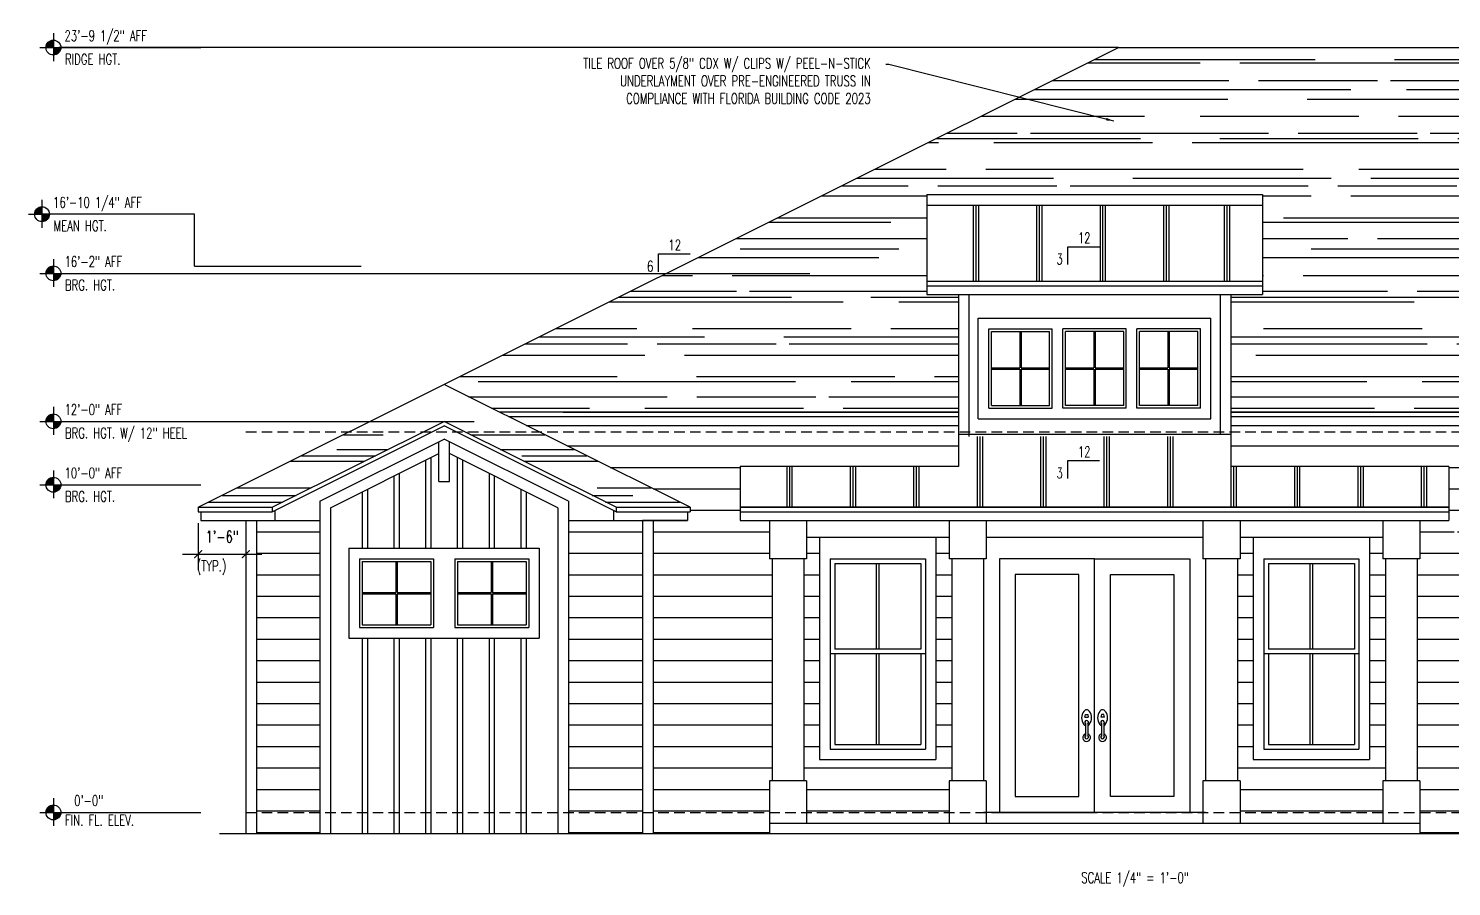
# Model space of a CAD drawing. Header units: inches. Extents: x -25328 to 8149, y -5530 to 4336.
# Drawn here: x -4663 to -4124, y -1608 to -1284 of the extents above; entities that cross this region are included whole.
import ezdxf

# ---------------------------------------------------------------- set-up
doc = ezdxf.new("R2010")
doc.units = ezdxf.units.IN
doc.header["$LTSCALE"] = 16
doc.header["$MEASUREMENT"] = 0
doc.linetypes.add('HIDDEN', pattern=[0.375, 0.25, -0.125])
doc.layers.get('0').update_dxf_attribs({"linetype": 'CONTINUOUS'})
doc.layers.get('DEFPOINTS').update_dxf_attribs({"linetype": 'CONTINUOUS'})
for name, color, linetype in [('CONC', 3, 'CONTINUOUS'), ('DIM', 5, 'CONTINUOUS'), ('DIMS', 5, 'CONTINUOUS'), ('ROOF', 1, 'CONTINUOUS'), ('TEXT', 11, 'CONTINUOUS'), ('wall-external', 6, 'CONTINUOUS'), ('WALLS EXT', 6, 'CONTINUOUS'), ('WALLS INT', 6, 'CONTINUOUS'), ('WINDOWS', 1, 'CONTINUOUS')]:
    doc.layers.add(name, color=color, linetype=linetype)
doc.styles.add('PAYTAS RM', font='romans.shx', dxfattribs={"width": 0.7, "height": 4.5})
doc.styles.add('PAYTS NOTES', font='romans.shx', dxfattribs={"width": 0.7, "height": 4.5})
doc.dimstyles.new('DIM- PAYTAS', dxfattribs={"dimscale": 48, "dimtxt": 0.1, "dimasz": 0.0625, "dimexe": 0.125, "dimexo": 0.125, "dimgap": 0.125, "dimtad": 1, "dimdec": 1, "dimzin": 3, "dimdsep": 46, "dimlunit": 4, "dimtxsty": 'PAYTAS RM', "dimblk": 'ARCHTICK', "dimcen": 0.09, "dimdle": 0.125, "dimclrd": 5, "dimclre": 5, "dimclrt": 11, "dimadec": 0, "dimazin": 0, "dimtfac": 1, "dimtdec": 1, "dimtofl": 0, "dimtmove": 2, "dimatfit": 3, "dimfxl": 0, "dimfrac": 2, "dimtolj": 1, "dimtzin": 3, "dimarcsym": 0})
pattern_1 = [(0, (0, -1490.438), (33, 15), [225, -30, 75, -15]), (0, (19.95, -1482.938), (-15, 19.95), [45, -4.95, 90, -11.25]), (0, (7.5, -1477.688), (78, 10.05), [120, -21, 60, -15])]
pattern_2 = [(0, (0, -1490.438), (0, 8.125), [])]

# ---------------------------------------------------------------- blocks, each defined once
blk = doc.blocks.new('ELEVBUB')
for p, q in [((0, 0.151), (0, -0.142)), ((-0.142, 0), (0.078, 0))]:
    blk.add_line(p, q)
at = {"const_width": 0.0781}
for points in [[(0, 0.039, 0.414214), (-0.039, 0, 1)], [(0, -0.039, 0.414213), (0.039, 0, 1)]]:
    blk.add_lwpolyline(points, format="xyb", dxfattribs=at)
blk.add_circle((0, 0), 0.0781)
blk = doc.blocks.new('_ArchTick')
at = {"color": 0, "linetype": 'ByBlock', "const_width": 0.15}
blk.add_lwpolyline([(-0.5, -0.5), (0.5, 0.5)], dxfattribs=at)
blk = doc.blocks.new('*D548')
at = {"layer": 'DEFPOINTS', "color": 0, "transparency": 16777216}
for p in [(-4598.39, -1464.93), (-4580.39, -1482.68)]:
    blk.add_point(p, dxfattribs=at)
at = {"layer": 'WALLS INT', "color": 5, "lineweight": -2, "transparency": 16777216}
for p, q in [((-4598.39, -1470.93), (-4598.39, -1488.68)), ((-4604.39, -1482.68), (-4574.39, -1482.68)), ((-4580.39, -1481.55), (-4580.39, -1488.68))]:
    blk.add_line(p, q, dxfattribs=at)
at = {"layer": 'WALLS INT', "color": 11, "transparency": 16777216, "insert": (-4589.39, -1476.05), "char_height": 4.5, "attachment_point": 5, "style": 'PAYTAS RM', "bg_fill": 3, "box_fill_scale": 1.25, "bg_fill_color": 256, "bg_fill_true_color": 13158600, "bg_fill_transparency": 0}
blk.add_mtext('\\A1;1\'-6"', dxfattribs=at)
at = {"layer": 'DEFPOINTS', "color": 0, "transparency": 16777216}
blk.add_point((-4580.39, -1475.55), dxfattribs=at)
at = {"layer": 'WALLS INT', "color": 5, "lineweight": -2, "transparency": 16777216, "xscale": 3, "yscale": 3, "zscale": 3, "rotation": 180}
blk.add_blockref('_ArchTick', (-4598.39, -1482.68), dxfattribs=at)
at = {"layer": 'WALLS INT', "color": 5, "lineweight": -2, "transparency": 16777216, "xscale": 3, "yscale": 3, "zscale": 3}
blk.add_blockref('_ArchTick', (-4580.39, -1482.68), dxfattribs=at)

msp = doc.modelspace()

# ---------------------------------------------------------------- hatches: boundary and pattern name
at = {"layer": 'WALLS INT'}
h = msp.add_hatch(dxfattribs=at)
h.set_pattern_fill('AR-RROOF', color=8, scale=15)
h.set_pattern_definition(pattern_1)
h.paths.add_polyline_path([(-4082.39364874, -1290.92859557), (-4250.39364874, -1290.92859557), (-4505.39364874, -1418.42859557), (-4484.39364874, -1428.92859557), (-4310.89364874, -1428.92859557), (-4310.89364874, -1384.40073153), (-4322.89364874, -1384.40073153), (-4322.89364874, -1346.56510342), (-4195.89364874, -1346.56510342), (-4195.89364874, -1384.40073153), (-4207.89364874, -1384.40073153), (-4207.89364874, -1428.92859557), (-4090.39364874, -1428.92859557), (-3948.39364874, -1357.92859557)])
h = msp.add_hatch(dxfattribs=at)
h.set_pattern_fill('AR-RROOF', color=8, scale=15)
h.set_pattern_definition(pattern_1)
h.paths.add_polyline_path([(-4465.42075435, -1452.40073153), (-4437.44937683, -1452.40073153), (-4469.44937683, -1436.40073153), (-4497.42075435, -1436.40073153)])
h.paths.add_polyline_path([(-4513.36654314, -1436.40073153), (-4541.33792065, -1436.40073153), (-4573.33792065, -1452.40073153), (-4545.36654314, -1452.40073153)])
h.paths.add_polyline_path([(-4570.42227123, -1464.92859557), (-4545.36654314, -1452.40073153), (-4573.33792065, -1452.40073153), (-4598.39364874, -1464.92859557)])
h.paths.add_polyline_path([(-4440.36502626, -1464.92859557), (-4414.39364874, -1464.92859557), (-4414.39364874, -1463.92859557), (-4437.44937683, -1452.40073153), (-4465.42075435, -1452.40073153)])
h = msp.add_hatch(dxfattribs=at)
h.set_pattern_fill('LINE', color=8, scale=65)
h.set_pattern_definition(pattern_2)
h.paths.add_polyline_path([(-4310.89364874, -1436.40073153), (-4469.44937683, -1436.40073153), (-4412.39364874, -1464.92859557), (-4412.39364874, -1466.60564656), (-4413.39364874, -1466.60564656), (-4413.39364874, -1469.92859557), (-4426.39364874, -1469.92859557), (-4426.39364874, -1580.40073153), (-4382.39364874, -1580.40073153), (-4382.39364874, -1568.42857849), (-4381.39364874, -1568.42857849), (-4381.39364874, -1538.42857849), (-4381.39364874, -1484.40073153), (-4382.39364874, -1484.40073153), (-4382.39364874, -1469.92859557), (-4393.39364874, -1469.92859557), (-4393.39364874, -1446.17888984), (-4310.89364874, -1446.17888984)])
h.paths.add_polyline_path([(-4314.39364874, -1568.42857849), (-4313.39364874, -1568.42857849), (-4313.39364874, -1538.42857849), (-4313.39364874, -1484.40073153), (-4314.39364874, -1484.40073153), (-4314.39364874, -1476.40073153), (-4319.39364874, -1476.40073153), (-4319.39364874, -1560.40073153), (-4363.39364874, -1560.40073153), (-4363.39364874, -1476.40073153), (-4368.39364874, -1476.40073153), (-4368.39364874, -1484.40073153), (-4369.39364874, -1484.40073153), (-4369.39364874, -1538.42857849), (-4369.39364874, -1568.42857849), (-4368.39364874, -1568.42857849), (-4368.39364874, -1580.40073153), (-4314.39364874, -1580.40073153)], flags=17)
h.paths.add_polyline_path([(-4314.39364874, -1580.40073153), (-4368.39364874, -1580.40073153), (-4368.39364874, -1584.40073153), (-4314.39364874, -1584.40073153)])
h.paths.add_polyline_path([(-4382.39364874, -1580.40073153), (-4426.39364874, -1580.40073153), (-4426.39364874, -1588.40073153), (-4382.39364874, -1588.40073153)])
h.paths.add_polyline_path([(-4072.39364874, -1506.90073153), (-4073.95488063, -1506.90073153), (-4087.39364874, -1484.40073153), (-4087.39364874, -1472.40073153), (-4096.39364874, -1473.90073153), (-4096.39364874, -1580.40073153), (-4072.39364874, -1580.40073153)])
h.paths.add_polyline_path([(-4072.39364874, -1445.92859557), (-4096.39364874, -1445.92859557), (-4096.39364874, -1469.84555651), (-4072.39364874, -1465.84555651)])
h.paths.add_polyline_path([(-4072.39364874, -1580.40073153), (-4096.39364874, -1580.40073153), (-4096.39364874, -1588.40073153), (-4072.39364874, -1588.40073153)])
h = msp.add_hatch(dxfattribs=at)
h.set_pattern_fill('LINE', color=8, scale=65)
h.set_pattern_definition(pattern_2)
h.paths.add_polyline_path([(-4112.39364874, -1439.92859557), (-4112.39364874, -1436.40073153), (-4207.89364874, -1436.40073153), (-4207.89364874, -1446.17888984), (-4125.39364874, -1446.17888984), (-4125.39364874, -1469.92859557), (-4136.39364874, -1469.92859557), (-4136.39364874, -1484.40073153), (-4137.39364874, -1484.40073153), (-4137.39364874, -1538.42857849), (-4137.39364874, -1568.42857849), (-4136.39364874, -1568.42857849), (-4136.39364874, -1580.40073153), (-4096.39364874, -1580.40073153), (-4096.39364874, -1506.90073153), (-4097.95488063, -1506.90073153), (-4111.39364874, -1484.40073153), (-4111.39364874, -1472.40073153), (-4123.39364874, -1474.40073153), (-4123.39364874, -1470.34555651), (-4096.39364874, -1465.84555651), (-4096.39364874, -1445.92859557), (-4113.39364874, -1445.92859557), (-4113.39364874, -1442.60564656), (-4090.39364874, -1442.60564656), (-4090.39364874, -1440.92859557), (-4114.39364874, -1440.92859557)])
h.paths.add_polyline_path([(-4096.39364874, -1580.40073153), (-4136.39364874, -1580.40073153), (-4136.39364874, -1588.40073153), (-4096.39364874, -1588.40073153)])
h = msp.add_hatch(dxfattribs=at)
h.set_pattern_fill('LINE', color=8, scale=65)
h.set_pattern_definition(pattern_2)
h.paths.add_polyline_path([(-4430.39364874, -1580.40073153), (-4458.36502626, -1580.40073153), (-4458.36502626, -1588.40073153), (-4430.39364874, -1588.40073153)])
h.paths.add_polyline_path([(-4430.39364874, -1469.92859557), (-4458.36502626, -1469.92859557), (-4458.36502626, -1580.40073153), (-4430.39364874, -1580.40073153)])
h.paths.add_polyline_path([(-4552.42227123, -1469.92859557), (-4576.39364874, -1469.92859557), (-4576.39364874, -1580.40073153), (-4552.42227123, -1580.40073153)])
h.paths.add_polyline_path([(-4552.42227123, -1580.40073153), (-4576.39364874, -1580.40073153), (-4576.39364874, -1588.40073153), (-4552.42227123, -1588.40073153)])
h = msp.add_hatch(dxfattribs=at)
h.set_pattern_fill('LINE', color=8, scale=65)
h.set_pattern_definition(pattern_2)
h.paths.add_polyline_path([(-4150.39364874, -1568.42857849), (-4149.39364874, -1568.42857849), (-4149.39364874, -1538.42857849), (-4149.39364874, -1484.40073153), (-4150.39364874, -1484.40073153), (-4150.39364874, -1476.40073153), (-4155.39364874, -1476.40073153), (-4155.39364874, -1560.40073153), (-4199.39364874, -1560.40073153), (-4199.39364874, -1476.40073153), (-4204.39364874, -1476.40073153), (-4204.39364874, -1484.40073153), (-4205.39364874, -1484.40073153), (-4205.39364874, -1538.42857849), (-4205.39364874, -1568.42857849), (-4204.39364874, -1568.42857849), (-4204.39364874, -1580.40073153), (-4150.39364874, -1580.40073153)])
h.paths.add_polyline_path([(-4150.39364874, -1580.40073153), (-4204.39364874, -1580.40073153), (-4204.39364874, -1584.40073153), (-4150.39364874, -1584.40073153)])

# ---------------------------------------------------------------- linework, layer by layer
at = {"layer": 'CONC', "color": 8, "linetype": 'HIDDEN'}
for p, q in [((-4580.39364874, -1436.40073153), (-3993.83235724, -1436.40073153)), ((-4580.39364874, -1580.40073153), (-3993.83235724, -1580.40073153))]:
    msp.add_line(p, q, dxfattribs=at)
at = {"layer": 'CONC'}
for p, q in [((-4217.44103268, -1580.40073153), (-4301.34599643, -1580.40073153)), ((-4382.39364874, -1584.40073153), (-4136.39364874, -1584.40073153)), ((-4590.39364874, -1588.40073153), (-3752.39364874, -1588.40073153))]:
    msp.add_line(p, q, dxfattribs=at)
at = {"layer": 'CONC', "linetype": 'HIDDEN'}
msp.add_line((-4218.39364874, -1580.40073153), (-4223.39364874, -1580.40073153), dxfattribs=at)
at = {"layer": 'DIM'}
for p, q in [((-4250.39364874, -1290.92859557), (-4651.15895774, -1290.92859557)), ((-4599.86713423, -1353.99463637), (-4660.30525876, -1353.99463637)), ((-4599.86713423, -1373.66466355), (-4599.86713423, -1353.99463637)), ((-4599.86713423, -1373.66466355), (-4536.78233026, -1373.66466355))]:
    msp.add_line(p, q, dxfattribs=at)
at = {"layer": 'DIMS'}
for p, q in [((-4650.36085903, -1290.92859557), (-4597.44586774, -1290.92859557)), ((-4650.36085903, -1376.40073153), (-4367.09866341, -1376.40073153)), ((-4650.36085903, -1432.40073153), (-4494.09878994, -1432.40073153)), ((-4650.36085903, -1456.40073153), (-4597.44586774, -1456.40073153)), ((-4650.36085903, -1580.40073153), (-4597.44586774, -1580.40073153))]:
    msp.add_line(p, q, dxfattribs=at)
at = {"layer": 'ROOF', "color": 6}
for p, q in [((-4598.39364874, -1464.92859557), (-4250.39364874, -1290.92859557)), ((-4322.89364874, -1379.40073153), (-4195.89364874, -1379.40073153)), ((-4322.89364874, -1381.07778251), (-4195.89364874, -1381.07778251)), ((-4322.89364874, -1384.40073153), (-4195.89364874, -1384.40073153)), ((-4412.39364874, -1464.92859557), (-4505.39364874, -1418.42859557)), ((-4481.03954678, -1430.60564656), (-4310.89364874, -1430.60564656)), ((-4460.39364874, -1428.92859557), (-4310.89364874, -1428.92859557)), ((-4207.89364874, -1428.92859557), (-4090.39364874, -1428.92859557)), ((-4207.89364874, -1430.60564656), (-4093.74775071, -1430.60564656)), ((-4570.42227123, -1464.92859557), (-4505.39364874, -1432.41428433)), ((-4570.42227123, -1466.60564656), (-4505.39364874, -1434.09133531)), ((-4440.36502626, -1464.92859557), (-4505.39364874, -1432.41428433)), ((-4440.36502626, -1466.60564656), (-4505.39364874, -1434.09133531)), ((-4474.39364874, -1433.92859557), (-4310.89364874, -1433.92859557)), ((-4207.89364874, -1433.92859557), (-4100.39364874, -1433.92859557)), ((-4552.42227123, -1462.63679951), (-4505.39364874, -1439.12248826)), ((-4458.36502626, -1462.63679951), (-4505.39364874, -1439.12248826)), ((-4598.39364874, -1464.92859557), (-4598.39364874, -1466.60564656)), ((-4597.39364874, -1466.60564656), (-4597.39364874, -1469.92859557)), ((-4570.42227123, -1464.92859557), (-4570.42227123, -1466.60564656)), ((-4569.42227123, -1466.10564656), (-4569.42227123, -1469.92859557)), ((-4441.36502626, -1466.10564656), (-4441.36502626, -1469.92859557)), ((-4440.36502626, -1464.92859557), (-4440.36502626, -1466.60564656)), ((-4413.39364874, -1466.60564656), (-4413.39364874, -1469.92859557)), ((-4412.39364874, -1464.92859557), (-4412.39364874, -1466.60564656)), ((-4393.39364874, -1464.92859557), (-4125.39364874, -1464.92859557)), ((-4393.39364874, -1466.60564656), (-4125.39364874, -1466.60564656)), ((-4413.39364874, -1469.92859557), (-4430.39364874, -1469.92859557)), ((-4393.39364874, -1469.92859557), (-4125.39364874, -1469.92859557))]:
    msp.add_line(p, q, dxfattribs=at)
at = {"layer": 'wall-external', "color": 8}
for p, q in [((-4322.89364874, -1350.56510342), (-4195.89364874, -1350.56510342)), ((-4305.33811319, -1350.56510342), (-4305.33811319, -1379.40073153)), ((-4304.33811319, -1350.56510342), (-4304.33811319, -1379.40073153)), ((-4303.33811319, -1350.56510342), (-4303.33811319, -1379.40073153)), ((-4281.33811319, -1350.56510342), (-4281.33811319, -1379.40073153)), ((-4280.33811319, -1350.56510342), (-4280.33811319, -1379.40073153)), ((-4279.33811319, -1350.56510342), (-4279.33811319, -1379.40073153)), ((-4257.33811319, -1350.56510342), (-4257.33811319, -1379.40073153)), ((-4256.33811319, -1350.56510342), (-4256.33811319, -1379.40073153)), ((-4255.33811319, -1350.56510342), (-4255.33811319, -1379.40073153)), ((-4233.33811319, -1350.56510342), (-4233.33811319, -1379.40073153)), ((-4232.33811319, -1350.56510342), (-4232.33811319, -1379.40073153)), ((-4231.33811319, -1350.56510342), (-4231.33811319, -1379.40073153)), ((-4210.33811319, -1350.56510342), (-4210.33811319, -1379.40073153)), ((-4209.33811319, -1350.56510342), (-4209.33811319, -1379.40073153)), ((-4208.33811319, -1350.56510342), (-4208.33811319, -1379.40073153)), ((-4303.83811319, -1438.17888984), (-4303.83811319, -1464.92859557)), ((-4302.83811319, -1438.17888984), (-4302.83811319, -1464.92859557)), ((-4301.83811319, -1438.17888984), (-4301.83811319, -1464.92859557)), ((-4279.83811319, -1438.17888984), (-4279.83811319, -1464.92859557)), ((-4278.83811319, -1438.17888984), (-4278.83811319, -1464.92859557)), ((-4277.83811319, -1438.17888984), (-4277.83811319, -1464.92859557)), ((-4255.83811319, -1438.17888984), (-4255.83811319, -1464.92859557)), ((-4254.83811319, -1438.17888984), (-4254.83811319, -1464.92859557)), ((-4253.83811319, -1438.17888984), (-4253.83811319, -1464.92859557)), ((-4231.83811319, -1438.17888984), (-4231.83811319, -1464.92859557)), ((-4230.83811319, -1438.17888984), (-4230.83811319, -1464.92859557)), ((-4229.83811319, -1438.17888984), (-4229.83811319, -1464.92859557)), ((-4207.83811319, -1446.17888984), (-4207.83811319, -1464.92859557)), ((-4375.83811319, -1449.42859557), (-4375.83811319, -1464.92859557)), ((-4374.83811319, -1449.42859557), (-4374.83811319, -1464.92859557)), ((-4373.83811319, -1449.42859557), (-4373.83811319, -1464.92859557)), ((-4351.83811319, -1449.42859557), (-4351.83811319, -1464.92859557)), ((-4350.83811319, -1449.42859557), (-4350.83811319, -1464.92859557)), ((-4349.83811319, -1449.42859557), (-4349.83811319, -1464.92859557)), ((-4327.83811319, -1449.42859557), (-4327.83811319, -1464.92859557)), ((-4326.83811319, -1449.42859557), (-4326.83811319, -1464.92859557)), ((-4325.83811319, -1449.42859557), (-4325.83811319, -1464.92859557)), ((-4206.83811319, -1449.42859557), (-4206.83811319, -1464.92859557)), ((-4205.83811319, -1449.42859557), (-4205.83811319, -1464.92859557)), ((-4183.83811319, -1449.42859557), (-4183.83811319, -1464.92859557)), ((-4182.83811319, -1449.42859557), (-4182.83811319, -1464.92859557)), ((-4181.83811319, -1449.42859557), (-4181.83811319, -1464.92859557)), ((-4159.83811319, -1449.42859557), (-4159.83811319, -1464.92859557)), ((-4158.83811319, -1449.42859557), (-4158.83811319, -1464.92859557)), ((-4157.83811319, -1449.42859557), (-4157.83811319, -1464.92859557)), ((-4135.83811319, -1449.42859557), (-4135.83811319, -1464.92859557)), ((-4134.83811319, -1449.42859557), (-4134.83811319, -1464.92859557)), ((-4133.83811319, -1449.42859557), (-4133.83811319, -1464.92859557))]:
    msp.add_line(p, q, dxfattribs=at)
at = {"layer": 'wall-external'}
for p, q in [((-4393.39364874, -1449.42859557), (-4393.39364874, -1469.92859557)), ((-4125.39364874, -1449.42859557), (-4125.39364874, -1469.92859557)), ((-4314.39364874, -1476.40073153), (-4368.39364874, -1476.40073153)), ((-4218.39364874, -1476.40073153), (-4300.39364874, -1476.40073153)), ((-4150.39364874, -1476.40073153), (-4204.39364874, -1476.40073153)), ((-4381.39364874, -1484.40073153), (-4381.39364874, -1538.42857849)), ((-4369.39364874, -1484.40073153), (-4369.39364874, -1538.42857849)), ((-4313.39364874, -1484.40073153), (-4313.39364874, -1538.42857849)), ((-4301.39364874, -1484.40073153), (-4301.39364874, -1538.42857849)), ((-4217.39364874, -1484.40073153), (-4217.39364874, -1538.42857849)), ((-4205.39364874, -1484.40073153), (-4205.39364874, -1538.42857849)), ((-4149.39364874, -1484.40073153), (-4149.39364874, -1538.42857849)), ((-4137.39364874, -1484.40073153), (-4137.39364874, -1538.42857849)), ((-4381.39364874, -1538.42857849), (-4381.39364874, -1568.42857849)), ((-4369.39364874, -1538.42857849), (-4369.39364874, -1568.42857849)), ((-4313.39364874, -1538.42857849), (-4313.39364874, -1568.42857849)), ((-4301.39364874, -1538.42857849), (-4301.39364874, -1568.42857849)), ((-4217.39364874, -1538.42857849), (-4217.39364874, -1568.42857849)), ((-4205.39364874, -1538.42857849), (-4205.39364874, -1568.42857849)), ((-4149.39364874, -1538.42857849), (-4149.39364874, -1568.42857849)), ((-4137.39364874, -1538.42857849), (-4137.39364874, -1568.42857849))]:
    msp.add_line(p, q, dxfattribs=at)
at = {"layer": 'WALLS EXT'}
for p, q in [((-4598.39364874, -1464.92859557), (-4570.42227123, -1464.92859557)), ((-4598.39364874, -1466.60564656), (-4570.42227123, -1466.60564656)), ((-4596.39364874, -1464.92859557), (-4570.42227123, -1464.92859557)), ((-4596.39364874, -1466.60564656), (-4570.42227123, -1466.60564656)), ((-4440.36502626, -1464.92859557), (-4412.39364874, -1464.92859557)), ((-4440.36502626, -1466.60564656), (-4412.39364874, -1466.60564656)), ((-4597.39364874, -1469.92859557), (-4552.42227123, -1469.92859557)), ((-4580.39364874, -1469.92859557), (-4580.39364874, -1588.40073153)), ((-4576.39364874, -1469.92859557), (-4576.39364874, -1588.40073153)), ((-4458.36502626, -1469.92859557), (-4413.39364874, -1469.92859557))]:
    msp.add_line(p, q, dxfattribs=at)
at = {"layer": 'WALLS INT'}
for p, q in [((-4250.39364874, -1290.92859557), (-4082.39364874, -1290.92859557)), ((-4322.89364874, -1346.56510342), (-4322.89364874, -1384.40073153)), ((-4322.89364874, -1346.56510342), (-4195.89364874, -1346.56510342)), ((-4195.89364874, -1346.56510342), (-4195.89364874, -1384.40073153)), ((-4269.51398987, -1373.07630606), (-4269.51398987, -1366.31788964)), ((-4269.51398987, -1366.31788964), (-4257.51398987, -1366.31788964)), ((-4424.37480767, -1375.76575226), (-4424.37480767, -1369.00733585)), ((-4424.37480767, -1369.00733585), (-4412.37480767, -1369.00733585)), ((-4310.89364874, -1384.40073153), (-4310.89364874, -1449.42859557)), ((-4207.89364874, -1384.40073153), (-4207.89364874, -1449.42859557)), ((-4310.89364874, -1428.92859557), (-4484.39364874, -1428.92859557)), ((-4090.39364874, -1428.92859557), (-4207.89364874, -1428.92859557)), ((-4507.39364874, -1455.12248826), (-4507.39364874, -1440.12248826)), ((-4503.39364874, -1455.12248826), (-4503.39364874, -1440.12248826)), ((-4207.89364874, -1437.42859557), (-4310.89364874, -1437.42859557)), ((-4269.51398987, -1453.99707457), (-4269.51398987, -1447.23865815)), ((-4269.51398987, -1447.23865815), (-4257.51398987, -1447.23865815)), ((-4310.89364874, -1449.42859557), (-4393.39364874, -1449.42859557)), ((-4125.39364874, -1449.42859557), (-4207.89364874, -1449.42859557)), ((-4507.39364874, -1455.12248826), (-4503.39364874, -1455.12248826)), ((-4552.42227123, -1462.63679951), (-4552.42227123, -1588.40073153)), ((-4458.36502626, -1462.63679951), (-4458.36502626, -1588.40073153)), ((-4125.39364874, -1464.92859557), (-4393.39364874, -1464.92859557)), ((-4430.39364874, -1469.92859557), (-4430.39364874, -1588.40073153)), ((-4426.39364874, -1469.92859557), (-4426.39364874, -1588.40073153))]:
    msp.add_line(p, q, dxfattribs=at)
at = {"layer": 'WINDOWS'}
for p, q in [((-4306.89364874, -1384.40073153), (-4306.89364874, -1438.17888984)), ((-4211.89364874, -1384.40073153), (-4211.89364874, -1437.42859557)), ((-4303.39364874, -1431.40073153), (-4303.39364874, -1393.40073153)), ((-4303.39364874, -1393.40073153), (-4215.39364874, -1393.40073153)), ((-4215.39364874, -1431.40073153), (-4215.39364874, -1393.40073153)), ((-4299.39364874, -1397.40073153), (-4275.39364874, -1397.40073153)), ((-4299.39364874, -1427.40073153), (-4299.39364874, -1397.40073153)), ((-4298.39364874, -1398.40073153), (-4276.39364874, -1398.40073153)), ((-4298.39364874, -1426.40073153), (-4298.39364874, -1398.40073153)), ((-4287.64364874, -1398.40073153), (-4287.64364874, -1412.15073153)), ((-4287.14364874, -1398.40073153), (-4287.14364874, -1412.15073153)), ((-4276.39364874, -1426.40073153), (-4276.39364874, -1398.40073153)), ((-4275.39364874, -1427.40073153), (-4275.39364874, -1397.40073153)), ((-4247.39364874, -1397.40073153), (-4271.39364874, -1397.40073153)), ((-4271.39364874, -1427.40073153), (-4271.39364874, -1397.40073153)), ((-4248.39364874, -1398.40073153), (-4270.39364874, -1398.40073153)), ((-4270.39364874, -1426.40073153), (-4270.39364874, -1398.40073153)), ((-4259.64364874, -1398.40073153), (-4259.64364874, -1412.15073153)), ((-4259.14364874, -1398.40073153), (-4259.14364874, -1412.15073153)), ((-4248.39364874, -1426.40073153), (-4248.39364874, -1398.40073153)), ((-4247.39364874, -1427.40073153), (-4247.39364874, -1397.40073153)), ((-4219.39364874, -1397.40073153), (-4243.39364874, -1397.40073153)), ((-4243.39364874, -1427.40073153), (-4243.39364874, -1397.40073153)), ((-4220.39364874, -1398.40073153), (-4242.39364874, -1398.40073153)), ((-4242.39364874, -1426.40073153), (-4242.39364874, -1398.40073153)), ((-4231.64364874, -1398.40073153), (-4231.64364874, -1412.15073153)), ((-4231.14364874, -1398.40073153), (-4231.14364874, -1412.15073153)), ((-4220.39364874, -1426.40073153), (-4220.39364874, -1398.40073153)), ((-4219.39364874, -1427.40073153), (-4219.39364874, -1397.40073153)), ((-4298.39364874, -1412.15073153), (-4287.64364874, -1412.15073153)), ((-4298.39364874, -1412.65073153), (-4287.64364874, -1412.65073153)), ((-4287.64364874, -1412.65073153), (-4287.64364874, -1426.40073153)), ((-4287.14364874, -1412.15073153), (-4276.39364874, -1412.15073153)), ((-4287.14364874, -1412.65073153), (-4287.14364874, -1426.40073153)), ((-4287.14364874, -1412.65073153), (-4276.39364874, -1412.65073153)), ((-4270.39364874, -1412.15073153), (-4259.64364874, -1412.15073153)), ((-4270.39364874, -1412.65073153), (-4259.64364874, -1412.65073153)), ((-4259.64364874, -1412.65073153), (-4259.64364874, -1426.40073153)), ((-4259.14364874, -1412.15073153), (-4248.39364874, -1412.15073153)), ((-4259.14364874, -1412.65073153), (-4259.14364874, -1426.40073153)), ((-4259.14364874, -1412.65073153), (-4248.39364874, -1412.65073153)), ((-4242.39364874, -1412.15073153), (-4231.64364874, -1412.15073153)), ((-4242.39364874, -1412.65073153), (-4231.64364874, -1412.65073153)), ((-4231.64364874, -1412.65073153), (-4231.64364874, -1426.40073153)), ((-4231.14364874, -1412.15073153), (-4220.39364874, -1412.15073153)), ((-4231.14364874, -1412.65073153), (-4231.14364874, -1426.40073153)), ((-4231.14364874, -1412.65073153), (-4220.39364874, -1412.65073153)), ((-4303.39364874, -1431.40073153), (-4215.39364874, -1431.40073153)), ((-4299.39364874, -1427.40073153), (-4275.39364874, -1427.40073153)), ((-4298.39364874, -1426.40073153), (-4276.39364874, -1426.40073153)), ((-4247.39364874, -1427.40073153), (-4271.39364874, -1427.40073153)), ((-4248.39364874, -1426.40073153), (-4270.39364874, -1426.40073153)), ((-4219.39364874, -1427.40073153), (-4243.39364874, -1427.40073153)), ((-4220.39364874, -1426.40073153), (-4242.39364874, -1426.40073153)), ((-4548.42227123, -1465.10893546), (-4507.39364874, -1444.59462422)), ((-4512.42227123, -1447.10893546), (-4512.42227123, -1480.40073153)), ((-4510.42227123, -1446.10893546), (-4510.42227123, -1480.40073153)), ((-4462.36502626, -1465.10893546), (-4503.39364874, -1444.59462422)), ((-4500.42227123, -1446.08031298), (-4500.42227123, -1480.40073153)), ((-4498.42227123, -1447.08031298), (-4498.42227123, -1480.40073153)), ((-4524.42227123, -1453.10893546), (-4524.42227123, -1480.40073153)), ((-4522.42227123, -1452.10893546), (-4522.42227123, -1480.40073153)), ((-4488.42227123, -1452.08031298), (-4488.42227123, -1480.40073153)), ((-4486.42227123, -1453.08031298), (-4486.42227123, -1480.40073153)), ((-4534.42227123, -1458.10893546), (-4534.42227123, -1480.40073153)), ((-4476.42227123, -1458.08031298), (-4476.42227123, -1480.40073153)), ((-4536.42227123, -1459.10893546), (-4536.42227123, -1480.40073153)), ((-4474.42227123, -1459.08031298), (-4474.42227123, -1480.40073153)), ((-4548.42227123, -1465.10893546), (-4548.42227123, -1588.40073153)), ((-4462.36502626, -1465.10893546), (-4462.36502626, -1588.40073153)), ((-4382.39364874, -1469.92859557), (-4382.39364874, -1484.40073153)), ((-4368.39364874, -1469.92859557), (-4368.39364874, -1484.40073153)), ((-4314.39364874, -1469.92859557), (-4314.39364874, -1484.40073153)), ((-4300.39364874, -1469.92859557), (-4300.39364874, -1484.40073153)), ((-4218.39364874, -1469.92859557), (-4218.39364874, -1484.40073153)), ((-4204.39364874, -1469.92859557), (-4204.39364874, -1484.40073153)), ((-4150.39364874, -1469.92859557), (-4150.39364874, -1484.40073153)), ((-4136.39364874, -1469.92859557), (-4136.39364874, -1484.40073153)), ((-4363.39364874, -1476.40073153), (-4363.39364874, -1560.40073153)), ((-4319.39364874, -1476.40073153), (-4319.39364874, -1560.40073153)), ((-4199.39364874, -1476.40073153), (-4199.39364874, -1560.40073153)), ((-4155.39364874, -1476.40073153), (-4155.39364874, -1560.40073153)), ((-4541.39364874, -1480.40073153), (-4469.39364874, -1480.40073153)), ((-4541.39364874, -1480.40073153), (-4541.39364874, -1514.40073153)), ((-4537.39364874, -1484.40073153), (-4537.39364874, -1510.40073153)), ((-4537.39364874, -1484.40073153), (-4509.39364874, -1484.40073153)), ((-4536.39364874, -1485.40073153), (-4510.39364874, -1485.40073153)), ((-4536.39364874, -1485.40073153), (-4536.39364874, -1509.40073153)), ((-4523.64364874, -1485.40073153), (-4523.64364874, -1497.15073153)), ((-4523.14364874, -1485.40073153), (-4523.14364874, -1497.15073153)), ((-4510.39364874, -1485.40073153), (-4510.39364874, -1509.40073153)), ((-4509.39364874, -1484.40073153), (-4509.39364874, -1510.40073153)), ((-4501.39364874, -1484.40073153), (-4501.39364874, -1510.40073153)), ((-4501.39364874, -1484.40073153), (-4473.39364874, -1484.40073153)), ((-4500.39364874, -1485.40073153), (-4474.39364874, -1485.40073153)), ((-4500.39364874, -1485.40073153), (-4500.39364874, -1509.40073153)), ((-4487.64364874, -1485.40073153), (-4487.64364874, -1497.15073153)), ((-4487.14364874, -1485.40073153), (-4487.14364874, -1497.15073153)), ((-4474.39364874, -1485.40073153), (-4474.39364874, -1509.40073153)), ((-4473.39364874, -1484.40073153), (-4473.39364874, -1510.40073153)), ((-4469.39364874, -1480.40073153), (-4469.39364874, -1514.40073153)), ((-4368.39364874, -1484.40073153), (-4382.39364874, -1484.40073153)), ((-4359.39364874, -1484.40073153), (-4359.39364874, -1556.40073153)), ((-4359.39364874, -1484.40073153), (-4323.39364874, -1484.40073153)), ((-4323.39364874, -1484.40073153), (-4323.39364874, -1556.40073153)), ((-4300.39364874, -1484.40073153), (-4314.39364874, -1484.40073153)), ((-4295.39364874, -1484.40073153), (-4295.39364874, -1580.40073153)), ((-4259.39364874, -1484.40073153), (-4295.39364874, -1484.40073153)), ((-4259.39364874, -1580.40073153), (-4259.39364874, -1484.40073153)), ((-4259.39364874, -1580.40073153), (-4259.39364874, -1484.40073153)), ((-4259.39364874, -1484.40073153), (-4223.39364874, -1484.40073153)), ((-4223.39364874, -1484.40073153), (-4223.39364874, -1580.40073153)), ((-4204.39364874, -1484.40073153), (-4218.39364874, -1484.40073153)), ((-4195.39364874, -1484.40073153), (-4195.39364874, -1556.40073153)), ((-4195.39364874, -1484.40073153), (-4159.39364874, -1484.40073153)), ((-4159.39364874, -1484.40073153), (-4159.39364874, -1556.40073153)), ((-4136.39364874, -1484.40073153), (-4150.39364874, -1484.40073153)), ((-4357.64364874, -1486.15073153), (-4357.64364874, -1518.65073153)), ((-4357.64364874, -1486.15073153), (-4325.14364874, -1486.15073153)), ((-4341.89364874, -1518.65073153), (-4341.89364874, -1486.15073153)), ((-4340.89364874, -1518.65073153), (-4340.89364874, -1486.15073153)), ((-4325.14364874, -1486.15073153), (-4325.14364874, -1518.65073153)), ((-4289.39364874, -1490.40073153), (-4289.39364874, -1574.40073153)), ((-4265.39364874, -1490.40073153), (-4289.39364874, -1490.40073153)), ((-4265.39364874, -1574.40073153), (-4265.39364874, -1490.40073153)), ((-4253.39364874, -1574.40073153), (-4253.39364874, -1490.40073153)), ((-4253.39364874, -1490.40073153), (-4229.39364874, -1490.40073153)), ((-4229.39364874, -1490.40073153), (-4229.39364874, -1574.40073153)), ((-4193.64364874, -1486.15073153), (-4193.64364874, -1518.65073153)), ((-4193.64364874, -1486.15073153), (-4161.14364874, -1486.15073153)), ((-4177.89364874, -1518.65073153), (-4177.89364874, -1486.15073153)), ((-4176.89364874, -1518.65073153), (-4176.89364874, -1486.15073153)), ((-4161.14364874, -1486.15073153), (-4161.14364874, -1518.65073153)), ((-4536.39364874, -1497.15073153), (-4523.64364874, -1497.15073153)), ((-4536.39364874, -1497.65073153), (-4523.64364874, -1497.65073153)), ((-4523.64364874, -1497.65073153), (-4523.64364874, -1509.40073153)), ((-4523.14364874, -1497.15073153), (-4510.39364874, -1497.15073153)), ((-4523.14364874, -1497.65073153), (-4523.14364874, -1509.40073153)), ((-4523.14364874, -1497.65073153), (-4510.39364874, -1497.65073153)), ((-4500.39364874, -1497.15073153), (-4487.64364874, -1497.15073153)), ((-4500.39364874, -1497.65073153), (-4487.64364874, -1497.65073153)), ((-4487.64364874, -1497.65073153), (-4487.64364874, -1509.40073153)), ((-4487.14364874, -1497.15073153), (-4474.39364874, -1497.15073153)), ((-4487.14364874, -1497.65073153), (-4487.14364874, -1509.40073153)), ((-4487.14364874, -1497.65073153), (-4474.39364874, -1497.65073153)), ((-4537.39364874, -1510.40073153), (-4509.39364874, -1510.40073153)), ((-4536.39364874, -1509.40073153), (-4510.39364874, -1509.40073153)), ((-4501.39364874, -1510.40073153), (-4473.39364874, -1510.40073153)), ((-4500.39364874, -1509.40073153), (-4474.39364874, -1509.40073153)), ((-4541.39364874, -1514.40073153), (-4469.39364874, -1514.40073153)), ((-4536.42227123, -1514.40073153), (-4536.42227123, -1588.40073153)), ((-4534.42227123, -1514.40073153), (-4534.42227123, -1588.40073153)), ((-4524.42227123, -1514.40073153), (-4524.42227123, -1588.40073153)), ((-4522.42227123, -1514.40073153), (-4522.42227123, -1588.40073153)), ((-4512.42227123, -1514.40073153), (-4512.42227123, -1588.40073153)), ((-4510.42227123, -1514.40073153), (-4510.42227123, -1588.40073153)), ((-4500.42227123, -1514.40073153), (-4500.42227123, -1588.40073153)), ((-4498.42227123, -1514.40073153), (-4498.42227123, -1588.40073153)), ((-4488.42227123, -1514.40073153), (-4488.42227123, -1588.40073153)), ((-4486.42227123, -1514.40073153), (-4486.42227123, -1588.40073153)), ((-4476.42227123, -1514.40073153), (-4476.42227123, -1588.40073153)), ((-4474.42227123, -1514.40073153), (-4474.42227123, -1588.40073153)), ((-4323.39364874, -1520.40073153), (-4359.39364874, -1520.40073153)), ((-4325.14364874, -1518.65073153), (-4357.64364874, -1518.65073153)), ((-4357.64364874, -1520.40073153), (-4357.64364874, -1554.65073153)), ((-4341.89364874, -1554.65073153), (-4341.89364874, -1520.40073153)), ((-4340.89364874, -1554.65073153), (-4340.89364874, -1520.40073153)), ((-4325.14364874, -1520.40073153), (-4325.14364874, -1554.65073153)), ((-4159.39364874, -1520.40073153), (-4195.39364874, -1520.40073153)), ((-4161.14364874, -1518.65073153), (-4193.64364874, -1518.65073153)), ((-4193.64364874, -1520.40073153), (-4193.64364874, -1554.65073153)), ((-4177.89364874, -1554.65073153), (-4177.89364874, -1520.40073153)), ((-4176.89364874, -1554.65073153), (-4176.89364874, -1520.40073153)), ((-4161.14364874, -1520.40073153), (-4161.14364874, -1554.65073153)), ((-4263.10842199, -1544.39423726), (-4261.75897545, -1544.39423726)), ((-4263.09112139, -1544.39423726), (-4262.86621364, -1543.32116682)), ((-4262.86621364, -1543.32116682), (-4261.94928201, -1543.32116682)), ((-4261.94928201, -1543.32116682), (-4261.75897545, -1544.39423726)), ((-4256.83801548, -1543.32116682), (-4257.02832204, -1544.39423726)), ((-4255.6788755, -1544.39423726), (-4257.02832204, -1544.39423726)), ((-4255.92108385, -1543.32116682), (-4256.83801548, -1543.32116682)), ((-4255.69617609, -1544.39423726), (-4255.92108385, -1543.32116682)), ((-4262.84891304, -1546.52307055), (-4262.84891304, -1551.69803928)), ((-4261.9838832, -1546.52307055), (-4261.9838832, -1551.69803928)), ((-4256.80341429, -1546.52307055), (-4256.80341429, -1551.69803928)), ((-4255.93838445, -1546.52307055), (-4255.93838445, -1551.69803928)), ((-4357.64364874, -1554.65073153), (-4325.14364874, -1554.65073153)), ((-4193.64364874, -1554.65073153), (-4161.14364874, -1554.65073153)), ((-4363.39364874, -1560.40073153), (-4319.39364874, -1560.40073153)), ((-4359.39364874, -1556.40073153), (-4323.39364874, -1556.40073153)), ((-4199.39364874, -1560.40073153), (-4155.39364874, -1560.40073153)), ((-4195.39364874, -1556.40073153), (-4159.39364874, -1556.40073153)), ((-4382.39364874, -1568.42857849), (-4382.39364874, -1588.40073153)), ((-4368.39364874, -1568.42857849), (-4382.39364874, -1568.42857849)), ((-4368.39364874, -1568.42857849), (-4368.39364874, -1584.40073153)), ((-4314.39364874, -1568.42857849), (-4314.39364874, -1584.42857849)), ((-4300.39364874, -1568.42857849), (-4314.39364874, -1568.42857849)), ((-4300.39364874, -1568.42857849), (-4300.39364874, -1584.40073153)), ((-4218.39364874, -1568.42857849), (-4218.39364874, -1584.42857849)), ((-4204.39364874, -1568.42857849), (-4218.39364874, -1568.42857849)), ((-4204.39364874, -1568.42857849), (-4204.39364874, -1584.40073153)), ((-4150.39364874, -1568.42857849), (-4150.39364874, -1584.42857849)), ((-4136.39364874, -1568.42857849), (-4150.39364874, -1568.42857849)), ((-4136.39364874, -1568.42857849), (-4136.39364874, -1588.42857849)), ((-4289.39364874, -1574.40073153), (-4265.39364874, -1574.40073153)), ((-4229.39364874, -1574.40073153), (-4253.39364874, -1574.40073153)), ((-4295.39364874, -1580.40073153), (-4259.39364874, -1580.40073153)), ((-4223.39364874, -1580.40073153), (-4259.39364874, -1580.40073153)), ((-4223.39364874, -1580.40073153), (-4223.39364874, -1580.40073153))]:
    msp.add_line(p, q, dxfattribs=at)
for centre, radius, start, end in [((-4260.36679079, -1544.60607771), 3.94106992, 141.9843763708, 218.82511739), ((-4262.37314663, -1542.78082491), 1.22506258, 31.307150664, 148.692849336), ((-4264.46600545, -1544.60607771), 3.94106992, 321.17488261, 38.0156236292), ((-4254.32129204, -1544.60607771), 3.94106992, 141.9843763708, 218.82511739), ((-4256.41415086, -1542.78082491), 1.22506258, 31.307150664, 148.692849336), ((-4258.4205067, -1544.60607771), 3.94106992, 321.17488261, 38.0156236292), ((-4263.02045398, -1547.00709058), 0.41816415, 184.8297729689, 294.2189030868), ((-4262.41639812, -1546.30342024), 0.69850937, 308.2575201331, 231.7424798669), ((-4261.81234226, -1547.00709058), 0.41816415, 245.7810969132, 355.1702270311), ((-4256.97495523, -1547.00709058), 0.41816415, 184.8297729689, 294.2189030868), ((-4256.37089937, -1546.30342024), 0.69850937, 308.2575201331, 231.7424798669), ((-4255.7668435, -1547.00709058), 0.41816415, 245.7810969132, 355.1702270311), ((-4262.41639812, -1552.08052135), 1.45222529, 107.3272591071, 72.6727408929), ((-4262.41639812, -1551.83115165), 0.69850937, 128.2575201331, 51.7424798669), ((-4256.37089937, -1552.08052135), 1.45222529, 107.3272591071, 72.6727408929), ((-4256.37089937, -1551.83115165), 0.69850937, 128.2575201331, 51.7424798669)]:
    msp.add_arc(centre, radius, start, end, dxfattribs=at)

# ---------------------------------------------------------------- block references
at = {"layer": 'DIMS', "xscale": 36, "yscale": 36, "zscale": 36}
for p in [(-4653.17335903, -1290.92859557), (-4657.49275876, -1353.99463637), (-4653.17335903, -1376.40073153), (-4653.17335903, -1432.40073153), (-4653.17335903, -1456.40073153), (-4653.17335903, -1580.40073153)]:
    msp.add_blockref('ELEVBUB', p, dxfattribs=at)

# ---------------------------------------------------------------- texts
at = {"layer": 'TEXT', "style": 'PAYTS NOTES', "width": 0.7}
for s, p in [('23\'-9 1/2" AFF', (-4648.96793754, -1288.46859772)), ('RIDGE HGT.', (-4648.80156986, -1297.35462612)), ('16\'-10 1/4" AFF', (-4653.28733728, -1351.53463852)), ('MEAN HGT.', (-4653.12096959, -1360.42066692)), ('12', (-4265.72243701, -1364.97143659)), ('12', (-4420.58325481, -1367.6608828)), ('16\'-2" AFF', (-4648.96793754, -1373.94073368)), ('6', (-4428.68675286, -1375.70941137)), ('3', (-4273.82593507, -1373.01996516)), ('BRG. HGT.', (-4648.80156986, -1382.82676208)), ('12\'-0" AFF', (-4648.96793754, -1429.94073368)), ('BRG. HGT. W/ 12" HEEL', (-4648.80156986, -1438.82676208)), ('12', (-4265.72243701, -1445.89220511)), ('10\'-0" AFF', (-4648.96793754, -1453.94073368)), ('3', (-4273.82593507, -1453.94073368)), ('BRG. HGT.', (-4648.80156986, -1462.82676208)), ('0\'-0"', (-4645.33526621, -1577.91343909)), ('FIN. FL. ELEV.', (-4648.80156986, -1585.34962713)), ('SCALE 1/4" = 1\'-0"', (-4264.42885317, -1607.11377792))]:
    msp.add_text(s, height=4, dxfattribs=at).set_placement(p)
at = {"layer": 'TEXT', "insert": (-4344.0543909, -1294.89932083), "char_height": 4, "width": 125.9722524026, "attachment_point": 3, "style": 'PAYTS NOTES'}
msp.add_mtext('\\A1;TILE ROOF OVER 5/8" CDX W/ CLIPS W/ PEEL-N-STICK UNDERLAYMENT OVER PRE-ENGINEERED TRUSS IN COMPLIANCE WITH FLORIDA BUILDING CODE 2023', dxfattribs=at)

# ---------------------------------------------------------------- leaders
at = {"layer": 'DIM'}
msp.add_leader([(-4252.07252899, -1318.76406345), (-4337.27162559, -1297.31910697), (-4338.29338725, -1297.31910697)], dimstyle='DIM- PAYTAS', override={"dimgap": 0.125, "dimtad": 0, "dimtfill": 1, "dimarcsym": 2}, dxfattribs=at)

# ---------------------------------------------------------------- next in the draw order: dimensions: what is measured, and where the dimension line sits
at = {"layer": 'WALLS INT'}
dim = msp.add_linear_dim(base=(-4580.39364874, -1482.68009923), p1=(-4598.39364874, -1464.92859557), p2=(-4580.39364874, -1475.55162075), dimstyle='DIM- PAYTAS', override={"dimtfill": 1, "dimarcsym": 2}, dxfattribs=at)
dim.commit()
dim.dimension.update_dxf_attribs({"geometry": '*D548', "text_midpoint": (-4589.39364874, -1476.05483104), "dimtype": 160})

# ---------------------------------------------------------------- next in the draw order: texts
at = {"layer": 'TEXT', "style": 'PAYTS NOTES', "width": 0.7}
msp.add_text('(TYP.)', height=4, dxfattribs=at).set_placement((-4598.93913418, -1489.10612978))

doc.saveas('drawing.dxf')
